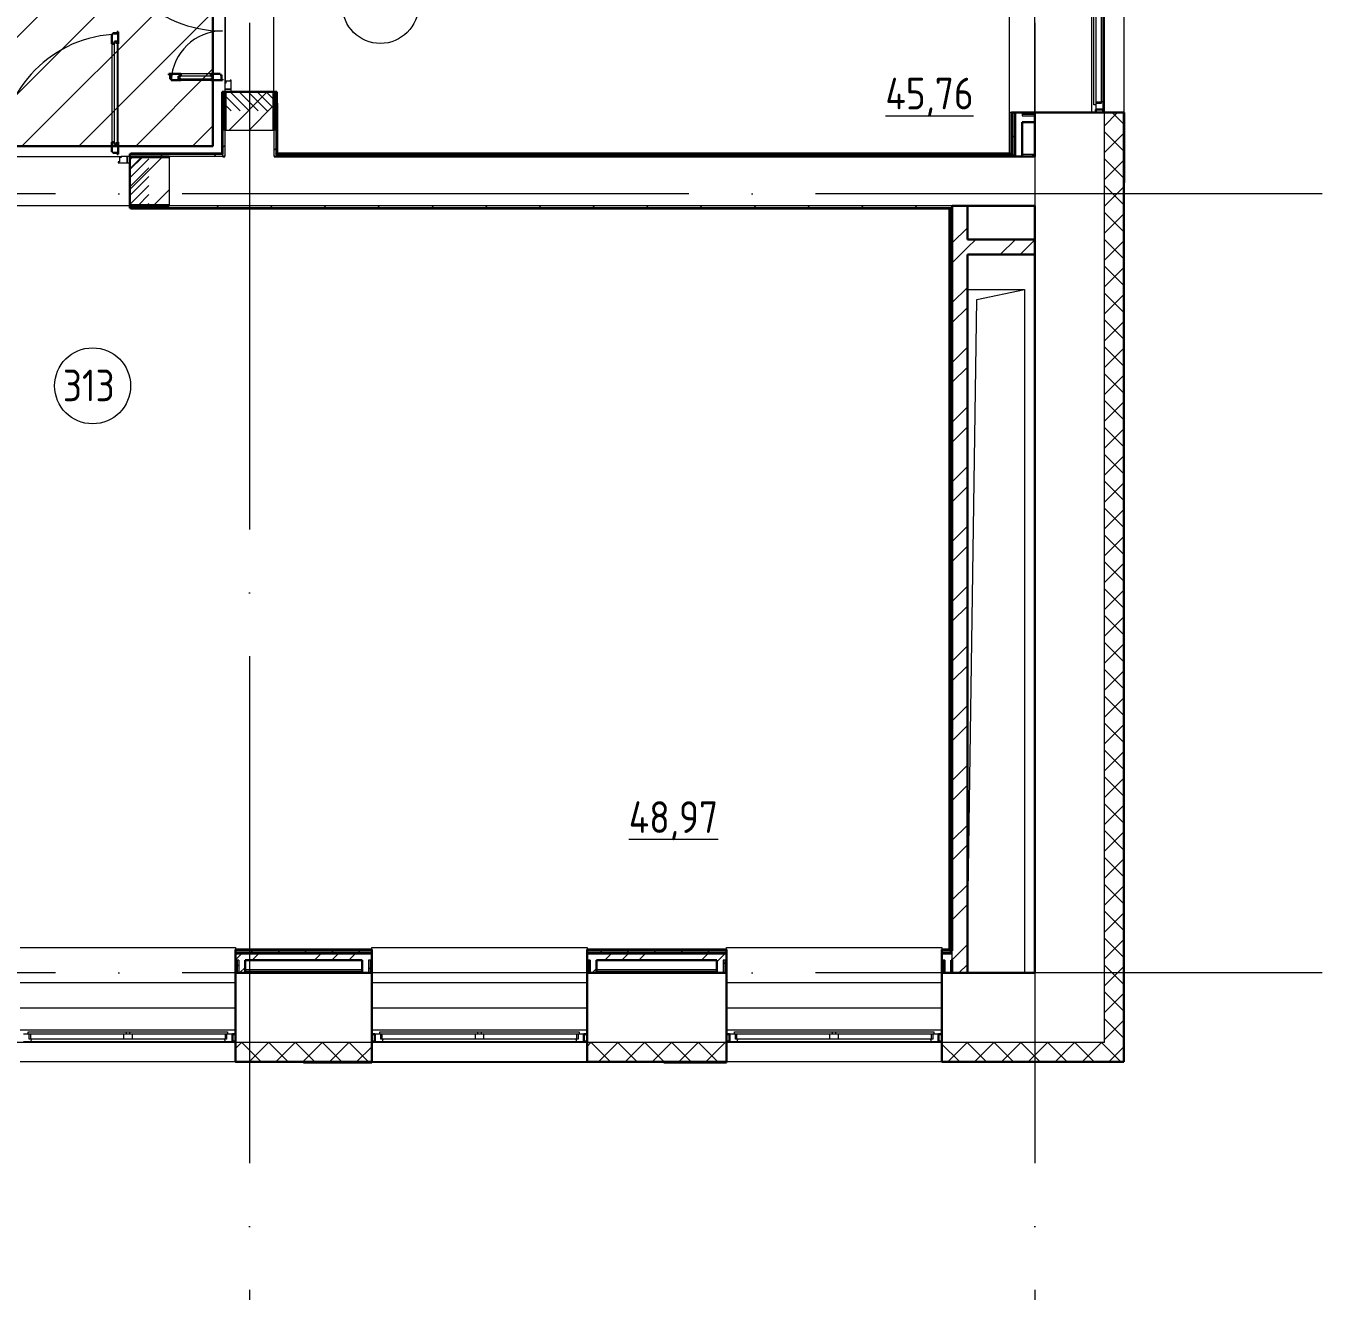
# Model space of a CAD drawing. Header units: millimetres. Extents: x -259809 to 472825, y -397243 to 31861.
# Drawn here: x 303805 to 314039, y -372963 to -362977 of the extents above; entities that cross this region are included whole.
import ezdxf

# ---------------------------------------------------------------- set-up
doc = ezdxf.new("R2010")
doc.units = ezdxf.units.MM
doc.linetypes.add('ADSK_Линия сетки', pattern=[25, 20, -2.5, 0, -2.5])
doc.linetypes.add('ADSK_Штриховая_ш2 п1_5', pattern=[4.5, 3, -1.5])
for name, color, linetype, lineweight in [('_ Окна', 252, 'Continuous', 30), ('Двери', 252, 'Continuous', 9), ('лс', 5, 'Continuous', 30), ('Марки помещений', 252, 'Continuous', 20), ('Ограждение', 252, 'Continuous', 9), ('Окна', 252, 'Continuous', 9), ('Оси', 252, 'Continuous', 9), ('Перекрытие', 252, 'Continuous', 18), ('Стены внутренние', 252, 'Continuous', 18), ('Стены наружные', 252, 'Continuous', 18), ('Стены штриховка', 7, 'Continuous', 9)]:
    doc.layers.add(name, color=color, linetype=linetype, lineweight=lineweight)
doc.layers.add('Двери открывание', color=7, linetype='Continuous', lineweight=9, true_color=0xc0c0c0)
doc.styles.add('GOST Common_2', font='', dxfattribs={"width": 0.9, "height": 250})
doc.styles.get('GOST Common_2').set_extended_font_data('GOST type B')

# ---------------------------------------------------------------- blocks, each defined once
blk = doc.blocks.new('3 этаж')
at = {"color": 251, "lineweight": 18, "true_color": 0x636466}
for p, q in [((311239, -12368), (311689, -12368)), ((311313, -12448), (311689, -12368)), ((311689, -12368), (311689, -17763)), ((311239, -17488), (311313, -12448))]:
    blk.add_line(p, q, dxfattribs=at)
at = {"layer": '_ Окна', "color": 251, "lineweight": 18, "true_color": 0x636466}
for p, q in [((312294, -10902), (312253, -10902)), ((312253, -10910), (312253, -10948)), ((312253, -10948), (312311, -10948)), ((312311, -10889), (312294, -10884)), ((312294, -10890), (312294, -10902)), ((312311, -10948), (312311, -10889)), ((303824, -18245), (303786, -18245)), ((303786, -18303), (303846, -18303)), ((303832, -18286), (303832, -18245)), ((303844, -18286), (303832, -18286)), ((303846, -18303), (303850, -18286)), ((305372, -18286), (305377, -18303)), ((305377, -18303), (305436, -18303)), ((305390, -18286), (305378, -18286)), ((305390, -18245), (305390, -18286)), ((305436, -18245), (305398, -18245)), ((305436, -18303), (305436, -18245)), ((306599, -18245), (306561, -18245)), ((306561, -18245), (306561, -18303)), ((306561, -18303), (306621, -18303)), ((306607, -18286), (306607, -18245)), ((306619, -18286), (306607, -18286)), ((306621, -18303), (306625, -18286)), ((308147, -18286), (308152, -18303)), ((308152, -18303), (308211, -18303)), ((308165, -18286), (308153, -18286)), ((308165, -18245), (308165, -18286)), ((308211, -18245), (308173, -18245)), ((308211, -18303), (308211, -18245)), ((309399, -18245), (309361, -18245)), ((309361, -18245), (309361, -18303)), ((309361, -18303), (309421, -18303)), ((309407, -18286), (309407, -18245)), ((309419, -18286), (309407, -18286)), ((309421, -18303), (309425, -18286)), ((310947, -18286), (310952, -18303)), ((310952, -18303), (311011, -18303)), ((310965, -18286), (310953, -18286)), ((310965, -18245), (310965, -18286)), ((311011, -18245), (310973, -18245)), ((311011, -18303), (311011, -18245))]:
    blk.add_line(p, q, dxfattribs=at)
at = {"layer": '_ Окна', "color": 251, "true_color": 0x636466}
for p, q in [((312253, -10948), (312253, -10973)), ((312311, -10948), (312253, -10948)), ((312311, -10973), (312311, -10948)), ((305461, -18245), (305436, -18245)), ((305436, -18245), (305436, -18303)), ((305436, -18303), (305461, -18303)), ((306561, -18245), (306536, -18245)), ((306536, -18303), (306561, -18303)), ((306561, -18303), (306561, -18245)), ((308236, -18245), (308211, -18245)), ((308211, -18245), (308211, -18303)), ((308211, -18303), (308236, -18303)), ((309361, -18245), (309336, -18245)), ((309336, -18303), (309361, -18303)), ((309361, -18303), (309361, -18245)), ((311036, -18245), (311011, -18245)), ((311011, -18245), (311011, -18303)), ((311011, -18303), (311036, -18303))]:
    blk.add_line(p, q, dxfattribs=at)
at = {"layer": 'Двери', "color": 251, "lineweight": 30, "true_color": 0x636466}
for p, q in [((304492, -10354), (304484, -10354)), ((304484, -10354), (304484, -10430)), ((304484, -10430), (304504, -10430)), ((304526, -10345), (304492, -10345)), ((304492, -10345), (304492, -10354)), ((304504, -10430), (304504, -10412)), ((304504, -10412), (304525, -10412)), ((304525, -10412), (304525, -10430)), ((304525, -10430), (304534, -10430)), ((304534, -10336), (304526, -10336)), ((304526, -10336), (304526, -10345)), ((304534, -10430), (304534, -10336)), ((305028, -10666), (304934, -10666)), ((304934, -10666), (304934, -10674)), ((304934, -10674), (304943, -10674)), ((304943, -10674), (304943, -10708)), ((304943, -10708), (304952, -10708)), ((304952, -10708), (304952, -10716)), ((304952, -10716), (305028, -10716)), ((305028, -10686), (305010, -10686)), ((305010, -10686), (305010, -10707)), ((305010, -10707), (305028, -10707)), ((305028, -10666), (305028, -10686)), ((305028, -10707), (305028, -10716)), ((305340, -10666), (305264, -10666)), ((305264, -10666), (305264, -10686)), ((305264, -10686), (305282, -10686)), ((305264, -10707), (305264, -10716)), ((305282, -10707), (305264, -10707)), ((305264, -10716), (305358, -10716)), ((305282, -10686), (305282, -10707)), ((305340, -10674), (305340, -10666)), ((305349, -10674), (305340, -10674)), ((305349, -10708), (305349, -10674)), ((305358, -10708), (305349, -10708)), ((305358, -10716), (305358, -10708)), ((304484, -11206), (304484, -11282)), ((304484, -11206), (304504, -11206)), ((304504, -11206), (304504, -11224)), ((304504, -11224), (304525, -11224)), ((304525, -11206), (304534, -11206)), ((304525, -11224), (304525, -11206)), ((304534, -11300), (304534, -11206)), ((304484, -11282), (304492, -11282)), ((304492, -11282), (304492, -11291)), ((304492, -11291), (304526, -11291)), ((304526, -11291), (304526, -11300)), ((304526, -11300), (304534, -11300))]:
    blk.add_line(p, q, dxfattribs=at)
at = {"layer": 'Двери', "color": 251, "true_color": 0x636466}
for p, q in [((304484, -10430), (304484, -11206)), ((304504, -11224), (304504, -10412)), ((304504, -10412), (304525, -10412)), ((304525, -10412), (304525, -11224)), ((304534, -11206), (304534, -10430)), ((305282, -10686), (305010, -10686)), ((305010, -10686), (305010, -10707)), ((305010, -10707), (305282, -10707)), ((305264, -10666), (305028, -10666)), ((305028, -10716), (305264, -10716)), ((305282, -10707), (305282, -10686)), ((305376, -10739), (305376, -10788)), ((305384, -10739), (305376, -10739)), ((305418, -10725), (305384, -10725)), ((305384, -10725), (305384, -10739)), ((305426, -10716), (305418, -10716)), ((305418, -10716), (305418, -10725)), ((305426, -10788), (305426, -10716)), ((305426, -10788), (305376, -10788)), ((305376, -10788), (305376, -10808)), ((305376, -10788), (305426, -10788)), ((305376, -10808), (305426, -10808)), ((305426, -10808), (305426, -10788)), ((304525, -11224), (304504, -11224)), ((304557, -11326), (304543, -11326)), ((304543, -11326), (304543, -11360)), ((304557, -11318), (304557, -11326)), ((304606, -11318), (304557, -11318)), ((304626, -11318), (304606, -11318)), ((304606, -11318), (304606, -11368)), ((304606, -11368), (304606, -11318)), ((304626, -11368), (304626, -11318)), ((304543, -11360), (304534, -11360)), ((304534, -11360), (304534, -11368)), ((304534, -11368), (304606, -11368)), ((304606, -11368), (304626, -11368))]:
    blk.add_line(p, q, dxfattribs=at)
at = {"layer": 'Двери', "color": 251, "linetype": 'ADSK_Штриховая_ш2 п1_5', "true_color": 0x636466}
for p, q in [((305766, -10808), (305376, -10808)), ((305376, -10808), (305376, -10958)), ((305766, -10958), (305766, -10808)), ((304776, -11318), (304626, -11318)), ((304626, -11318), (304626, -11708)), ((304626, -11708), (304776, -11708))]:
    blk.add_line(p, q, dxfattribs=at)
at = {"layer": 'Двери', "color": 251, "linetype": 'Continuous', "lineweight": 18, "true_color": 0x636466}
for p, q in [((305498, -10958), (305376, -10837)), ((305569, -10958), (305419, -10808)), ((305639, -10958), (305489, -10808)), ((305710, -10958), (305560, -10808)), ((305766, -10944), (305631, -10808)), ((305766, -10873), (305701, -10808)), ((305427, -10958), (305376, -10908)), ((304626, -11346), (304653, -11318)), ((304626, -11416), (304724, -11318)), ((304626, -11487), (304776, -11337)), ((304626, -11558), (304776, -11408)), ((304626, -11628), (304776, -11478)), ((304626, -11699), (304776, -11549)), ((304688, -11708), (304776, -11620)), ((304758, -11708), (304776, -11691))]:
    blk.add_line(p, q, dxfattribs=at)
at = {"layer": 'Двери открывание', "color": 251, "true_color": 0x636466}
for centre, radius, start, end in [((305358, -9382), 946, 181.0903, 270), ((305358, -10734), 406, 90, 177.459), ((304552, -11300), 946, 91.0903, 180)]:
    blk.add_arc(centre, radius, start, end, dxfattribs=at)
at = {"layer": 'Марки помещений', "color": 251, "true_color": 0x636466}
for centre in [(306604, -10127), (304332, -13129)]:
    blk.add_circle(centre, 300, dxfattribs=at)
at = {"layer": 'Ограждение', "color": 251, "true_color": 0x636466}
for p, q in [((311571, -11298), (311571, -3653)), ((311571, -10973), (311571, -9273)), ((311771, -10973), (311771, -9273)), ((312221, -10973), (312221, -9273)), ((305351, -10898), (305356, -10898)), ((305351, -10898), (305351, -11293)), ((305786, -10898), (305791, -10898)), ((305791, -10898), (305791, -11293)), ((311586, -10973), (311571, -10973)), ((304636, -11298), (304636, -11293)), ((305351, -11293), (304636, -11293)), ((305351, -11293), (305356, -11298)), ((305791, -11293), (305786, -11298)), ((311571, -11293), (305791, -11293)), ((311771, -11303), (311671, -11303)), ((304636, -11733), (304636, -11728)), ((304636, -11733), (311094, -11733)), ((311094, -11733), (311099, -11728)), ((311094, -17578), (311094, -11733)), ((303761, -17563), (305461, -17563)), ((305461, -17563), (305461, -17578)), ((306536, -17578), (306536, -17563)), ((306536, -17563), (308236, -17563)), ((308236, -17563), (308236, -17578)), ((309336, -17578), (309336, -17563)), ((309336, -17563), (311036, -17563)), ((311036, -17563), (311036, -17578)), ((306461, -17738), (305536, -17738)), ((309261, -17738), (308311, -17738)), ((303761, -17838), (305461, -17838)), ((306536, -17838), (308236, -17838)), ((309336, -17838), (311036, -17838)), ((303761, -18038), (305461, -18038)), ((306536, -18038), (308236, -18038)), ((309336, -18038), (311036, -18038)), ((303761, -18213), (305461, -18213)), ((306536, -18213), (308236, -18213)), ((309336, -18213), (311036, -18213))]:
    blk.add_line(p, q, dxfattribs=at)
at = {"layer": 'Окна', "color": 251, "true_color": 0x636466}
for p, q in [((312311, -10889), (312311, -9358)), ((312236, -10910), (312236, -10138)), ((312253, -10138), (312253, -10910)), ((312294, -10158), (312294, -10890)), ((312253, -10910), (312236, -10910)), ((312294, -10890), (312253, -10890)), ((303824, -18228), (304596, -18228)), ((303824, -18245), (303824, -18228)), ((304596, -18245), (303824, -18245)), ((303844, -18286), (303844, -18245)), ((304576, -18286), (303844, -18286)), ((303846, -18303), (305377, -18303)), ((304576, -18245), (304576, -18286)), ((304646, -18286), (304576, -18286)), ((304596, -18228), (304626, -18228)), ((304596, -18228), (304596, -18245)), ((304626, -18245), (304596, -18245)), ((304626, -18228), (305398, -18228)), ((304626, -18245), (304626, -18228)), ((305398, -18245), (304626, -18245)), ((304646, -18286), (304646, -18245)), ((305378, -18286), (304646, -18286)), ((305378, -18245), (305378, -18286)), ((305398, -18228), (305398, -18245)), ((306599, -18228), (307371, -18228)), ((306599, -18245), (306599, -18228)), ((307371, -18245), (306599, -18245)), ((306619, -18286), (306619, -18245)), ((307351, -18286), (306619, -18286)), ((306621, -18303), (308152, -18303)), ((307351, -18245), (307351, -18286)), ((307421, -18286), (307351, -18286)), ((307371, -18228), (307401, -18228)), ((307371, -18228), (307371, -18245)), ((307401, -18245), (307371, -18245)), ((307401, -18228), (308173, -18228)), ((307401, -18245), (307401, -18228)), ((308173, -18245), (307401, -18245)), ((307421, -18286), (307421, -18245)), ((308153, -18286), (307421, -18286)), ((308153, -18245), (308153, -18286)), ((308173, -18228), (308173, -18245)), ((309399, -18228), (310171, -18228)), ((309399, -18245), (309399, -18228)), ((310171, -18245), (309399, -18245)), ((309419, -18286), (309419, -18245)), ((310151, -18286), (309419, -18286)), ((309421, -18303), (310952, -18303)), ((310151, -18245), (310151, -18286)), ((310221, -18286), (310151, -18286)), ((310171, -18228), (310201, -18228)), ((310171, -18228), (310171, -18245)), ((310201, -18245), (310171, -18245)), ((310201, -18228), (310973, -18228)), ((310201, -18245), (310201, -18228)), ((310973, -18245), (310201, -18245)), ((310221, -18286), (310221, -18245)), ((310953, -18286), (310221, -18286)), ((310953, -18245), (310953, -18286)), ((310973, -18228), (310973, -18245))]:
    blk.add_line(p, q, dxfattribs=at)
at = {"layer": 'Оси', "color": 251, "linetype": 'ADSK_Линия сетки', "ltscale": 200, "true_color": 0x636466}
for p, q in [((305571, -263), (305571, -31390)), ((311771, -263), (311771, -31390)), ((314039, -11613), (237099, -11613)), ((314039, -17763), (237099, -17763))]:
    blk.add_line(p, q, dxfattribs=at)
at = {"layer": 'Перекрытие', "color": 251, "true_color": 0x636466}
for p, q in [((305376, -9377), (305376, -10739)), ((305761, -10808), (305766, -10808)), ((304636, -11323), (304636, -11318)), ((304636, -11708), (304636, -11703)), ((311239, -12368), (311689, -12368)), ((311689, -12368), (311689, -17763))]:
    blk.add_line(p, q, dxfattribs=at)
at = {"layer": 'Стены внутренние', "color": 251, "true_color": 0x636466}
for p, q in [((312321, -18313), (312321, -5373)), ((312473, -9273), (312473, -10973)), ((305376, -11113), (305376, -11318)), ((305761, -11113), (305381, -11113)), ((305766, -11318), (305766, -11113)), ((303195, -11318), (304557, -11318)), ((305361, -11318), (304936, -11318)), ((304936, -11323), (304936, -11703)), ((304626, -11708), (303126, -11708)), ((312321, -18313), (280387, -18313)), ((312321, -18313), (306536, -18313)), ((305461, -18465), (303761, -18465)), ((308236, -18465), (306536, -18465)), ((311036, -18465), (309336, -18465))]:
    blk.add_line(p, q, dxfattribs=at)
at = {"layer": 'Стены внутренние', "color": 251, "lineweight": 30, "true_color": 0x636466}
for p, q in [((312473, -10973), (311771, -10973)), ((311771, -11048), (311771, -11318)), ((312473, -18465), (312473, -10973)), ((305381, -11113), (305376, -11113)), ((305766, -11113), (305761, -11113)), ((304936, -11318), (304936, -11323)), ((305376, -11318), (305361, -11318)), ((311771, -11318), (311671, -11318)), ((304936, -11703), (304936, -11708)), ((311239, -11708), (311771, -11708)), ((311771, -11708), (311771, -11973)), ((311771, -12093), (311771, -17763)), ((305461, -17763), (305461, -18465)), ((306461, -17763), (305536, -17763)), ((306536, -18465), (306536, -17763)), ((308236, -17763), (308236, -18465)), ((309261, -17763), (308311, -17763)), ((309336, -18465), (309336, -17763)), ((311036, -17763), (311036, -18465)), ((311119, -17763), (311111, -17763)), ((311771, -17763), (311239, -17763)), ((305461, -18465), (306536, -18465)), ((308236, -18465), (309336, -18465)), ((311036, -18465), (312473, -18465))]:
    blk.add_line(p, q, dxfattribs=at)
at = {"layer": 'Стены внутренние', "color": 251, "linetype": 'Continuous', "lineweight": 9, "true_color": 0x636466}
for p, q in [((312321, -11076), (312422, -10975)), ((312471, -11062), (312382, -10973)), ((312473, -11036), (312471, -11032)), ((312471, -11275), (312321, -11125)), ((312321, -11288), (312471, -11138)), ((312471, -11138), (312473, -11138)), ((312471, -11487), (312321, -11337)), ((312321, -11500), (312471, -11350)), ((312471, -11443), (312473, -11443)), ((312471, -11699), (312321, -11549)), ((312321, -11712), (312471, -11562)), ((312471, -11911), (312321, -11761)), ((312321, -11924), (312471, -11774)), ((312471, -11849), (312473, -11849)), ((312471, -12123), (312321, -11973)), ((312321, -12136), (312471, -11986)), ((312471, -12335), (312321, -12185)), ((312321, -12349), (312471, -12199)), ((312471, -12256), (312473, -12256)), ((312471, -12547), (312321, -12397)), ((312321, -12561), (312471, -12411)), ((312471, -12561), (312473, -12561)), ((312471, -12759), (312321, -12609)), ((312321, -12773), (312471, -12623)), ((312473, -12649), (312471, -12653)), ((312473, -12661), (312471, -12658)), ((312471, -12972), (312321, -12822)), ((312321, -12985), (312471, -12835)), ((312471, -12967), (312473, -12967)), ((312471, -13184), (312321, -13034)), ((312321, -13197), (312471, -13047)), ((312471, -13396), (312321, -13246)), ((312321, -13409), (312471, -13259)), ((312471, -13373), (312473, -13373)), ((312471, -13608), (312321, -13458)), ((312321, -13621), (312471, -13471)), ((312471, -13820), (312321, -13670)), ((312321, -13834), (312471, -13684)), ((312471, -13678), (312473, -13678)), ((312471, -14032), (312321, -13882)), ((312321, -14046), (312471, -13896)), ((312471, -14244), (312321, -14094)), ((312321, -14258), (312471, -14108)), ((312471, -14085), (312473, -14085)), ((312471, -14457), (312321, -14307)), ((312321, -14470), (312471, -14320)), ((312471, -14669), (312321, -14519)), ((312471, -14491), (312473, -14491)), ((312321, -14682), (312471, -14532)), ((312471, -14881), (312321, -14731)), ((312321, -14894), (312471, -14744)), ((312471, -14796), (312473, -14796)), ((312471, -15093), (312321, -14943)), ((312321, -15106), (312471, -14956)), ((312471, -15305), (312321, -15155)), ((312321, -15318), (312471, -15168)), ((312471, -15202), (312473, -15202)), ((312471, -15517), (312321, -15367)), ((312321, -15531), (312471, -15381)), ((312471, -15729), (312321, -15579)), ((312321, -15743), (312471, -15593)), ((312471, -15609), (312473, -15609)), ((312473, -15697), (312471, -15701)), ((312473, -15709), (312471, -15706)), ((312471, -15941), (312321, -15791)), ((312321, -15955), (312471, -15805)), ((312471, -15913), (312473, -15913)), ((312471, -16154), (312321, -16004)), ((312321, -16167), (312471, -16017)), ((312471, -16366), (312321, -16216)), ((312321, -16379), (312471, -16229)), ((312473, -16307), (312471, -16310)), ((312473, -16319), (312471, -16316)), ((312471, -16320), (312473, -16320)), ((312471, -16578), (312321, -16428)), ((312321, -16591), (312471, -16441)), ((312471, -16790), (312321, -16640)), ((312321, -16803), (312471, -16653)), ((312471, -16726), (312473, -16726)), ((312471, -17002), (312321, -16852)), ((312321, -17015), (312471, -16865)), ((312471, -17214), (312321, -17064)), ((312321, -17228), (312471, -17078)), ((312471, -17031), (312473, -17031)), ((312473, -17120), (312471, -17123)), ((312471, -17426), (312321, -17276)), ((312321, -17440), (312471, -17290)), ((312471, -17638), (312321, -17488)), ((312471, -17437), (312473, -17437)), ((312321, -17652), (312471, -17502)), ((312471, -17851), (312321, -17701)), ((312321, -17864), (312471, -17714)), ((312471, -17844), (312473, -17844)), ((312471, -18063), (312321, -17913)), ((312321, -18076), (312471, -17926)), ((312471, -18275), (312321, -18125)), ((312321, -18288), (312471, -18138)), ((312471, -18149), (312473, -18149)), ((305461, -18360), (305508, -18313)), ((305660, -18463), (305510, -18313)), ((305570, -18463), (305720, -18313)), ((305872, -18463), (305722, -18313)), ((305782, -18463), (305932, -18313)), ((306084, -18463), (305934, -18313)), ((305994, -18463), (306144, -18313)), ((306296, -18463), (306146, -18313)), ((306206, -18463), (306356, -18313)), ((306508, -18463), (306358, -18313)), ((308236, -18343), (308266, -18313)), ((308417, -18463), (308267, -18313)), ((308328, -18463), (308478, -18313)), ((308629, -18463), (308479, -18313)), ((308540, -18463), (308690, -18313)), ((308842, -18463), (308692, -18313)), ((308752, -18463), (308902, -18313)), ((309054, -18463), (308904, -18313)), ((308964, -18463), (309114, -18313)), ((309266, -18463), (309116, -18313)), ((309176, -18463), (309326, -18313)), ((309336, -18322), (309328, -18313)), ((311086, -18463), (311236, -18313)), ((311387, -18463), (311237, -18313)), ((311298, -18463), (311448, -18313)), ((311599, -18463), (311449, -18313)), ((311510, -18463), (311660, -18313)), ((311811, -18463), (311661, -18313)), ((311722, -18463), (311872, -18313)), ((312024, -18463), (311874, -18313)), ((311934, -18463), (312084, -18313)), ((312236, -18463), (312086, -18313)), ((312146, -18463), (312296, -18313)), ((312448, -18463), (312298, -18313)), ((306419, -18463), (306536, -18346)), ((311175, -18463), (311036, -18325)), ((312358, -18463), (312471, -18350)), ((305479, -18464), (305478, -18465)), ((305500, -18465), (305499, -18463)), ((306087, -18465), (306086, -18463)), ((308295, -18463), (308294, -18465)), ((309116, -18463), (309115, -18465)), ((309334, -18453), (309336, -18453)), ((311111, -18463), (311110, -18465)), ((311366, -18465), (311365, -18463)), ((311932, -18463), (311931, -18465)), ((311953, -18465), (311952, -18463)), ((312167, -18463), (312166, -18465))]:
    blk.add_line(p, q, dxfattribs=at)
at = {"layer": 'Стены наружные', "color": 251, "true_color": 0x636466}
for p, q in [((305381, -10739), (305381, -9713)), ((305761, -9713), (305761, -10808)), ((312478, -10973), (312473, -10973)), ((312478, -10973), (312478, -11523)), ((311756, -11311), (311756, -11303)), ((311771, -11311), (311756, -11311)), ((312478, -11523), (312473, -11523)), ((311119, -11708), (304936, -11708)), ((305536, -17748), (306461, -17748)), ((308311, -17748), (309261, -17748)), ((311112, -17763), (311112, -17748)), ((305461, -18465), (305461, -18470)), ((305996, -18470), (305461, -18470)), ((308841, -18470), (306536, -18470)), ((308236, -18470), (308236, -18465))]:
    blk.add_line(p, q, dxfattribs=at)
at = {"layer": 'Стены наружные', "color": 251, "lineweight": 30, "true_color": 0x636466}
for p, q in [((305376, -10808), (305356, -10808)), ((305356, -10808), (305356, -11298)), ((305376, -11113), (305376, -10808)), ((305761, -10808), (305381, -10808)), ((305381, -10808), (305381, -11113)), ((305761, -11113), (305761, -10808)), ((305786, -10808), (305766, -10808)), ((305766, -10808), (305766, -11113)), ((305786, -11298), (305786, -10808)), ((311771, -10973), (311586, -10973)), ((311586, -10973), (311586, -11298)), ((311671, -11318), (311671, -11048)), ((311671, -11048), (311771, -11048)), ((311771, -11048), (311771, -10973)), ((304626, -11298), (304626, -11318)), ((305356, -11298), (304626, -11298)), ((304626, -11318), (304936, -11318)), ((304936, -11323), (304626, -11323)), ((304626, -11323), (304626, -11703)), ((305361, -11303), (305356, -11303)), ((305766, -11318), (311671, -11318)), ((305781, -11303), (305781, -11298)), ((311591, -11303), (305781, -11303)), ((311586, -11298), (305786, -11298)), ((311596, -11318), (311596, -11303)), ((304626, -11703), (304936, -11703)), ((304936, -11708), (304626, -11708)), ((304626, -11708), (304626, -11728)), ((304626, -11728), (311099, -11728)), ((311099, -11728), (311099, -17578)), ((311104, -11723), (311104, -17583)), ((311119, -11708), (311119, -17588)), ((311239, -11708), (311119, -11708)), ((311239, -11973), (311239, -11708)), ((311771, -11973), (311239, -11973)), ((311771, -12093), (311771, -11973)), ((311239, -17763), (311239, -12093)), ((311239, -12093), (311771, -12093)), ((305461, -17578), (305461, -17763)), ((306536, -17578), (305461, -17578)), ((306536, -17763), (306536, -17578)), ((308236, -17578), (308236, -17763)), ((309336, -17578), (308236, -17578)), ((309336, -17763), (309336, -17578)), ((311036, -17578), (311036, -17763)), ((311099, -17578), (311036, -17578)), ((311104, -17583), (311099, -17583)), ((305536, -17663), (306461, -17663)), ((305536, -17763), (305536, -17663)), ((306461, -17663), (306461, -17763)), ((308311, -17663), (309261, -17663)), ((308311, -17763), (308311, -17663)), ((309261, -17663), (309261, -17763)), ((311111, -17663), (311119, -17663)), ((311111, -17763), (311111, -17663)), ((311119, -17663), (311119, -17763)), ((305461, -17763), (305536, -17763)), ((306461, -17763), (306536, -17763)), ((308236, -17763), (308311, -17763)), ((309261, -17763), (309336, -17763)), ((311036, -17763), (311111, -17763)), ((311119, -17763), (311239, -17763)), ((305996, -18465), (306536, -18465)), ((305996, -18465), (305996, -18470)), ((306536, -18470), (305996, -18470)), ((306536, -18465), (306536, -18470)), ((309336, -18465), (308841, -18465)), ((308841, -18465), (308841, -18470)), ((308841, -18470), (309336, -18470)), ((309336, -18465), (309336, -18470))]:
    blk.add_line(p, q, dxfattribs=at)
at = {"layer": 'Стены наружные', "color": 251, "linetype": 'Continuous', "lineweight": 9, "true_color": 0x636466}
for p, q in [((305356, -10828), (305361, -10823)), ((305361, -10823), (305376, -10808)), ((305381, -10824), (305397, -10808)), ((305381, -10824), (305397, -10808)), ((305407, -11113), (305711, -10808)), ((305407, -11113), (305711, -10808)), ((305766, -10843), (305781, -10828)), ((305781, -10828), (305786, -10823)), ((305356, -10899), (305361, -10894)), ((305564, -11113), (305761, -10916)), ((305564, -11113), (305761, -10916)), ((305781, -10898), (305786, -10893)), ((305356, -10970), (305361, -10965)), ((305356, -11040), (305361, -11035)), ((305781, -10969), (305786, -10964)), ((305781, -11040), (305786, -11035)), ((311586, -11033), (311591, -11028)), ((311762, -10998), (311771, -10989)), ((305356, -11111), (305361, -11106)), ((305781, -11110), (305786, -11105)), ((311586, -11104), (311591, -11099)), ((311596, -11164), (311609, -11152)), ((311609, -11152), (311621, -11139)), ((305356, -11182), (305361, -11177)), ((305356, -11253), (305361, -11248)), ((305361, -11248), (305376, -11233)), ((305766, -11267), (305781, -11252)), ((305781, -11181), (305786, -11176)), ((305781, -11252), (305786, -11247)), ((311586, -11174), (311591, -11169)), ((311586, -11245), (311591, -11240)), ((304626, -11422), (304725, -11323)), ((304626, -11579), (304882, -11323)), ((304669, -11303), (304674, -11298)), ((304740, -11303), (304745, -11298)), ((304811, -11303), (304816, -11298)), ((304866, -11318), (304881, -11303)), ((304881, -11303), (304886, -11298)), ((304952, -11303), (304957, -11298)), ((305023, -11303), (305028, -11298)), ((305093, -11303), (305098, -11298)), ((305164, -11303), (305169, -11298)), ((305235, -11303), (305240, -11298)), ((305290, -11318), (305305, -11303)), ((305305, -11303), (305310, -11298)), ((305800, -11303), (305805, -11298)), ((305871, -11303), (305876, -11298)), ((305942, -11303), (305947, -11298)), ((306013, -11303), (306018, -11298)), ((306083, -11303), (306088, -11298)), ((306139, -11318), (306154, -11303)), ((306154, -11303), (306159, -11298)), ((306225, -11303), (306230, -11298)), ((306295, -11303), (306300, -11298)), ((306366, -11303), (306371, -11298)), ((306437, -11303), (306442, -11298)), ((306508, -11303), (306513, -11298)), ((306563, -11318), (306578, -11303)), ((306578, -11303), (306583, -11298)), ((306649, -11303), (306654, -11298)), ((306720, -11303), (306725, -11298)), ((306790, -11303), (306795, -11298)), ((306861, -11303), (306866, -11298)), ((306932, -11303), (306937, -11298)), ((306988, -11318), (307003, -11303)), ((307003, -11303), (307008, -11298)), ((307073, -11303), (307078, -11298)), ((307144, -11303), (307149, -11298)), ((307215, -11303), (307220, -11298)), ((307285, -11303), (307290, -11298)), ((307356, -11303), (307361, -11298)), ((307412, -11318), (307427, -11303)), ((307427, -11303), (307432, -11298)), ((307498, -11303), (307503, -11298)), ((307568, -11303), (307573, -11298)), ((307639, -11303), (307644, -11298)), ((307710, -11303), (307715, -11298)), ((307780, -11303), (307785, -11298)), ((307836, -11318), (307851, -11303)), ((307851, -11303), (307856, -11298)), ((307922, -11303), (307927, -11298)), ((307992, -11303), (307997, -11298)), ((308063, -11303), (308068, -11298)), ((308134, -11303), (308139, -11298)), ((308205, -11303), (308210, -11298)), ((308260, -11318), (308275, -11303)), ((308275, -11303), (308280, -11298)), ((308346, -11303), (308351, -11298)), ((308417, -11303), (308422, -11298)), ((308487, -11303), (308492, -11298)), ((308558, -11303), (308563, -11298)), ((308629, -11303), (308634, -11298)), ((308685, -11318), (308700, -11303)), ((308700, -11303), (308705, -11298)), ((308770, -11303), (308775, -11298)), ((308841, -11303), (308846, -11298)), ((308912, -11303), (308917, -11298)), ((308982, -11303), (308987, -11298)), ((309053, -11303), (309058, -11298)), ((309109, -11318), (309124, -11303)), ((309124, -11303), (309129, -11298)), ((309195, -11303), (309200, -11298)), ((309265, -11303), (309270, -11298)), ((309336, -11303), (309341, -11298)), ((309407, -11303), (309412, -11298)), ((309477, -11303), (309482, -11298)), ((309533, -11318), (309548, -11303)), ((309548, -11303), (309553, -11298)), ((309619, -11303), (309624, -11298)), ((309690, -11303), (309695, -11298)), ((309760, -11303), (309765, -11298)), ((309831, -11303), (309836, -11298)), ((309902, -11303), (309907, -11298)), ((309957, -11318), (309972, -11303)), ((309972, -11303), (309977, -11298)), ((310043, -11303), (310048, -11298)), ((310114, -11303), (310119, -11298)), ((310185, -11303), (310190, -11298)), ((310255, -11303), (310260, -11298)), ((310326, -11303), (310331, -11298)), ((310382, -11318), (310397, -11303)), ((310397, -11303), (310402, -11298)), ((310467, -11303), (310472, -11298)), ((310538, -11303), (310543, -11298)), ((310609, -11303), (310614, -11298)), ((310679, -11303), (310684, -11298)), ((310750, -11303), (310755, -11298)), ((310806, -11318), (310821, -11303)), ((310821, -11303), (310826, -11298)), ((310892, -11303), (310897, -11298)), ((310962, -11303), (310967, -11298)), ((311033, -11303), (311038, -11298)), ((311104, -11303), (311109, -11298)), ((311174, -11303), (311179, -11298)), ((311230, -11318), (311245, -11303)), ((311245, -11303), (311250, -11298)), ((311316, -11303), (311321, -11298)), ((311387, -11303), (311392, -11298)), ((311457, -11303), (311462, -11298)), ((311528, -11303), (311533, -11298)), ((311667, -11318), (311671, -11314)), ((304816, -11703), (304936, -11583)), ((304668, -11728), (304673, -11723)), ((304739, -11728), (304744, -11723)), ((304810, -11728), (304815, -11723)), ((304880, -11728), (304885, -11723)), ((304885, -11723), (304900, -11708)), ((304951, -11728), (304956, -11723)), ((305022, -11728), (305027, -11723)), ((305093, -11728), (305098, -11723)), ((305163, -11728), (305168, -11723)), ((305234, -11728), (305239, -11723)), ((305305, -11728), (305310, -11723)), ((305310, -11723), (305325, -11708)), ((305375, -11728), (305380, -11723)), ((305446, -11728), (305451, -11723)), ((305517, -11728), (305522, -11723)), ((305588, -11728), (305593, -11723)), ((305658, -11728), (305663, -11723)), ((305729, -11728), (305734, -11723)), ((305734, -11723), (305749, -11708)), ((305800, -11728), (305805, -11723)), ((305870, -11728), (305875, -11723)), ((305941, -11728), (305946, -11723)), ((306012, -11728), (306017, -11723)), ((306083, -11728), (306088, -11723)), ((306153, -11728), (306158, -11723)), ((306158, -11723), (306173, -11708)), ((306224, -11728), (306229, -11723)), ((306295, -11728), (306300, -11723)), ((306365, -11728), (306370, -11723)), ((306436, -11728), (306441, -11723)), ((306507, -11728), (306512, -11723)), ((306578, -11728), (306583, -11723)), ((306583, -11723), (306598, -11708)), ((306648, -11728), (306653, -11723)), ((306719, -11728), (306724, -11723)), ((306790, -11728), (306795, -11723)), ((306860, -11728), (306865, -11723)), ((306931, -11728), (306936, -11723)), ((307002, -11728), (307007, -11723)), ((307007, -11723), (307022, -11708)), ((307073, -11728), (307078, -11723)), ((307143, -11728), (307148, -11723)), ((307214, -11728), (307219, -11723)), ((307285, -11728), (307290, -11723)), ((307355, -11728), (307360, -11723)), ((307426, -11728), (307431, -11723)), ((307431, -11723), (307446, -11708)), ((307497, -11728), (307502, -11723)), ((307567, -11728), (307572, -11723)), ((307638, -11728), (307643, -11723)), ((307709, -11728), (307714, -11723)), ((307780, -11728), (307785, -11723)), ((307850, -11728), (307855, -11723)), ((307855, -11723), (307870, -11708)), ((307921, -11728), (307926, -11723)), ((307992, -11728), (307997, -11723)), ((308062, -11728), (308067, -11723)), ((308133, -11728), (308138, -11723)), ((308204, -11728), (308209, -11723)), ((308275, -11728), (308280, -11723)), ((308280, -11723), (308295, -11708)), ((308345, -11728), (308350, -11723)), ((308416, -11728), (308421, -11723)), ((308487, -11728), (308492, -11723)), ((308557, -11728), (308562, -11723)), ((308628, -11728), (308633, -11723)), ((308699, -11728), (308704, -11723)), ((308704, -11723), (308719, -11708)), ((308770, -11728), (308775, -11723)), ((308840, -11728), (308845, -11723)), ((308911, -11728), (308916, -11723)), ((308982, -11728), (308987, -11723)), ((309052, -11728), (309057, -11723)), ((309123, -11728), (309128, -11723)), ((309128, -11723), (309143, -11708)), ((309194, -11728), (309199, -11723)), ((309265, -11728), (309270, -11723)), ((309335, -11728), (309340, -11723)), ((309406, -11728), (309411, -11723)), ((309477, -11728), (309482, -11723)), ((309547, -11728), (309552, -11723)), ((309552, -11723), (309567, -11708)), ((309618, -11728), (309623, -11723)), ((309689, -11728), (309694, -11723)), ((309760, -11728), (309765, -11723)), ((309830, -11728), (309835, -11723)), ((309901, -11728), (309906, -11723)), ((309972, -11728), (309977, -11723)), ((309977, -11723), (309992, -11708)), ((310042, -11728), (310047, -11723)), ((310113, -11728), (310118, -11723)), ((310184, -11728), (310189, -11723)), ((310254, -11728), (310259, -11723)), ((310325, -11728), (310330, -11723)), ((310396, -11728), (310401, -11723)), ((310401, -11723), (310416, -11708)), ((310467, -11728), (310472, -11723)), ((310537, -11728), (310542, -11723)), ((310608, -11728), (310613, -11723)), ((310679, -11728), (310684, -11723)), ((310749, -11728), (310754, -11723)), ((310820, -11728), (310825, -11723)), ((310825, -11723), (310840, -11708)), ((310891, -11728), (310896, -11723)), ((310962, -11728), (310967, -11723)), ((311032, -11728), (311037, -11723)), ((311099, -11732), (311103, -11728)), ((311103, -11728), (311104, -11727)), ((311107, -17583), (311107, -11723)), ((311099, -11803), (311104, -11798)), ((311099, -11874), (311104, -11869)), ((311099, -11944), (311104, -11939)), ((311119, -12001), (311239, -11881)), ((311099, -12015), (311104, -12010)), ((311119, -12158), (311239, -12038)), ((311239, -12038), (311304, -11973)), ((311498, -12093), (311618, -11973)), ((311655, -12093), (311771, -11978)), ((311099, -12086), (311104, -12081)), ((311099, -12156), (311104, -12151)), ((311099, -12227), (311104, -12222)), ((311099, -12298), (311104, -12293)), ((311099, -12369), (311104, -12364)), ((311119, -12472), (311239, -12352)), ((311099, -12439), (311104, -12434)), ((311099, -12510), (311104, -12505)), ((311099, -12581), (311104, -12576)), ((311119, -12630), (311239, -12510)), ((311099, -12651), (311104, -12646)), ((311099, -12722), (311104, -12717)), ((311099, -12793), (311104, -12788)), ((311099, -12863), (311104, -12858)), ((311119, -12944), (311239, -12824)), ((311099, -12934), (311104, -12929)), ((311119, -13101), (311239, -12981)), ((311099, -13005), (311104, -13000)), ((311099, -13076), (311104, -13071)), ((311099, -13146), (311104, -13141)), ((311099, -13217), (311104, -13212)), ((311099, -13288), (311104, -13283)), ((311119, -13415), (311239, -13295)), ((311099, -13358), (311104, -13353)), ((311099, -13429), (311104, -13424)), ((311099, -13500), (311104, -13495)), ((311119, -13573), (311239, -13453)), ((311099, -13571), (311104, -13566)), ((311099, -13641), (311104, -13636)), ((311099, -13712), (311104, -13707)), ((311099, -13783), (311104, -13778)), ((311119, -13887), (311239, -13767)), ((311099, -13853), (311104, -13848)), ((311099, -13924), (311104, -13919)), ((311099, -13995), (311104, -13990)), ((311119, -14044), (311239, -13924)), ((311099, -14066), (311104, -14061)), ((311099, -14136), (311104, -14131)), ((311099, -14207), (311104, -14202)), ((311099, -14278), (311104, -14273)), ((311119, -14358), (311239, -14238)), ((311099, -14348), (311104, -14343)), ((311099, -14419), (311104, -14414)), ((311119, -14515), (311239, -14395)), ((311099, -14490), (311104, -14485)), ((311099, -14561), (311104, -14556)), ((311099, -14631), (311104, -14626)), ((311099, -14702), (311104, -14697)), ((311119, -14830), (311239, -14710)), ((311099, -14773), (311104, -14768)), ((311099, -14843), (311104, -14838)), ((311099, -14914), (311104, -14909)), ((311119, -14987), (311239, -14867)), ((311099, -14985), (311104, -14980)), ((311099, -15056), (311104, -15051)), ((311099, -15126), (311104, -15121)), ((311099, -15197), (311104, -15192)), ((311119, -15301), (311239, -15181)), ((311099, -15268), (311104, -15263)), ((311099, -15338), (311104, -15333)), ((311119, -15458), (311239, -15338)), ((311099, -15409), (311104, -15404)), ((311099, -15480), (311104, -15475)), ((311099, -15550), (311104, -15545)), ((311099, -15621), (311104, -15616)), ((311119, -15773), (311239, -15653)), ((311099, -15692), (311104, -15687)), ((311099, -15763), (311104, -15758)), ((311099, -15833), (311104, -15828)), ((311119, -15930), (311239, -15810)), ((311099, -15904), (311104, -15899)), ((311099, -15975), (311104, -15970)), ((311099, -16045), (311104, -16040)), ((311099, -16116), (311104, -16111)), ((311119, -16244), (311239, -16124)), ((311099, -16187), (311104, -16182)), ((311099, -16258), (311104, -16253)), ((311099, -16328), (311104, -16323)), ((311119, -16401), (311239, -16281)), ((311099, -16399), (311104, -16394)), ((311099, -16470), (311104, -16465)), ((311099, -16540), (311104, -16535)), ((311099, -16611), (311104, -16606)), ((311099, -16682), (311104, -16677)), ((311119, -16716), (311239, -16596)), ((311099, -16753), (311104, -16748)), ((311119, -16873), (311239, -16753)), ((311099, -16823), (311104, -16818)), ((311099, -16894), (311104, -16889)), ((311099, -16965), (311104, -16960)), ((311099, -17035), (311104, -17030)), ((311119, -17187), (311239, -17067)), ((311099, -17106), (311104, -17101)), ((311099, -17177), (311104, -17172)), ((311099, -17248), (311104, -17243)), ((311119, -17344), (311239, -17224)), ((311099, -17318), (311104, -17313)), ((311099, -17389), (311104, -17384)), ((311099, -17460), (311104, -17455)), ((305461, -17582), (305465, -17578)), ((305531, -17583), (305536, -17578)), ((305572, -17613), (305584, -17601)), ((305584, -17601), (305597, -17588)), ((305602, -17583), (305607, -17578)), ((305672, -17583), (305677, -17578)), ((305743, -17583), (305748, -17578)), ((305784, -17613), (305796, -17601)), ((305796, -17601), (305809, -17588)), ((305809, -17588), (305814, -17583)), ((305814, -17583), (305819, -17578)), ((305884, -17583), (305889, -17578)), ((305955, -17583), (305960, -17578)), ((305996, -17613), (306008, -17601)), ((306008, -17601), (306021, -17588)), ((306026, -17583), (306031, -17578)), ((306097, -17583), (306102, -17578)), ((306167, -17583), (306172, -17578)), ((306208, -17613), (306220, -17601)), ((306220, -17601), (306233, -17588)), ((306233, -17588), (306238, -17583)), ((306238, -17583), (306243, -17578)), ((306309, -17583), (306314, -17578)), ((306379, -17583), (306384, -17578)), ((306420, -17613), (306433, -17601)), ((306433, -17601), (306445, -17588)), ((306450, -17583), (306455, -17578)), ((306521, -17583), (306526, -17578)), ((308289, -17583), (308294, -17578)), ((308329, -17613), (308342, -17601)), ((308342, -17601), (308354, -17588)), ((308354, -17588), (308359, -17583)), ((308359, -17583), (308364, -17578)), ((308430, -17583), (308435, -17578)), ((308501, -17583), (308506, -17578)), ((308541, -17613), (308554, -17601)), ((308554, -17601), (308566, -17588)), ((308571, -17583), (308576, -17578)), ((308642, -17583), (308647, -17578)), ((308713, -17583), (308718, -17578)), ((308754, -17613), (308766, -17601)), ((308766, -17601), (308779, -17588)), ((308779, -17588), (308784, -17583)), ((308784, -17583), (308789, -17578)), ((308854, -17583), (308859, -17578)), ((308925, -17583), (308930, -17578)), ((308966, -17613), (308978, -17601)), ((308978, -17601), (308991, -17588)), ((308996, -17583), (309001, -17578)), ((309066, -17583), (309071, -17578)), ((309137, -17583), (309142, -17578)), ((309178, -17613), (309190, -17601)), ((309190, -17601), (309203, -17588)), ((309203, -17588), (309208, -17583)), ((309208, -17583), (309213, -17578)), ((309279, -17583), (309284, -17578)), ((311046, -17583), (311051, -17578)), ((311087, -17613), (311100, -17601)), ((311099, -17530), (311104, -17525)), ((311100, -17601), (311112, -17588)), ((311119, -17659), (311239, -17539)), ((305461, -17659), (305507, -17613)), ((305474, -17711), (305486, -17699)), ((305592, -17663), (305642, -17613)), ((306085, -17663), (306135, -17613)), ((306220, -17663), (306270, -17613)), ((306355, -17663), (306405, -17613)), ((308236, -17706), (308249, -17694)), ((308249, -17694), (308261, -17681)), ((308375, -17663), (308425, -17613)), ((308510, -17663), (308560, -17613)), ((308645, -17663), (308695, -17613)), ((309139, -17663), (309189, -17613)), ((309261, -17676), (309273, -17663)), ((309273, -17663), (309323, -17613)), ((309311, -17692), (309324, -17680)), ((309324, -17680), (309336, -17667)), ((311036, -17664), (311037, -17663)), ((311172, -17763), (311239, -17696)), ((305461, -17724), (305474, -17711)), ((305492, -17763), (305536, -17719)), ((306511, -17734), (306524, -17722)), ((306524, -17722), (306536, -17709)), ((308275, -17763), (308311, -17727)), ((309308, -17763), (309311, -17761)), ((306090, -18470), (306087, -18465)), ((306298, -18468), (306297, -18470)), ((309115, -18465), (309112, -18470))]:
    blk.add_line(p, q, dxfattribs=at)
at = {"layer": 'Стены штриховка', "color": 251, "true_color": 0x636466}
for p, q in [((305361, -10808), (305361, -11303)), ((305781, -11298), (305781, -10808)), ((311591, -10973), (311591, -11303)), ((311596, -11303), (311596, -10973)), ((311609, -11318), (311609, -10973)), ((311621, -11318), (311621, -10973)), ((311671, -10973), (311671, -10998)), ((311671, -10986), (311771, -10986)), ((311671, -10998), (311771, -10998)), ((312397, -10973), (312397, -10975)), ((312471, -10975), (312397, -10975)), ((312471, -18465), (312471, -10975)), ((305356, -11303), (304626, -11303)), ((311119, -11723), (304626, -11723)), ((306536, -17583), (305461, -17583)), ((305461, -17588), (306536, -17588)), ((305461, -17601), (306536, -17601)), ((309336, -17583), (308236, -17583)), ((308236, -17588), (309336, -17588)), ((308236, -17601), (309336, -17601)), ((311099, -17583), (311036, -17583)), ((311036, -17588), (311119, -17588)), ((311036, -17601), (311119, -17601)), ((311104, -17583), (311119, -17583)), ((311119, -17663), (311119, -17588)), ((305461, -17613), (306536, -17613)), ((305486, -17663), (305461, -17663)), ((305474, -17663), (305474, -17763)), ((305486, -17663), (305486, -17763)), ((306536, -17663), (306511, -17663)), ((306511, -17663), (306511, -17763)), ((306524, -17663), (306524, -17763)), ((308236, -17613), (309336, -17613)), ((308261, -17663), (308236, -17663)), ((308249, -17663), (308249, -17763)), ((308261, -17663), (308261, -17763)), ((309336, -17663), (309311, -17663)), ((309311, -17663), (309311, -17763)), ((309324, -17663), (309324, -17763)), ((311036, -17613), (311119, -17613)), ((311061, -17663), (311036, -17663)), ((311049, -17663), (311049, -17763)), ((311061, -17663), (311061, -17763)), ((305463, -18389), (305461, -18389)), ((305463, -18389), (305463, -18463)), ((306536, -18389), (306534, -18389)), ((306534, -18463), (306534, -18389)), ((308238, -18389), (308236, -18389)), ((308238, -18389), (308238, -18463)), ((309336, -18389), (309334, -18389)), ((309334, -18463), (309334, -18389)), ((311038, -18389), (311036, -18389)), ((311038, -18389), (311038, -18463)), ((305463, -18463), (306534, -18463)), ((308238, -18463), (309334, -18463)), ((311038, -18463), (312473, -18463))]:
    blk.add_line(p, q, dxfattribs=at)
at = {"layer": 'Марки помещений', "color": 251, "true_color": 0x636466, "style": 'GOST Common_2', "width": 0.9}
for s, p in [('%%U45,76', (310591, -10947)), ('313', (304097, -13251)), ('%%U48,97', (308565, -16658))]:
    blk.add_text(s, height=250, dxfattribs=at).set_placement(p)

msp = doc.modelspace()

# ---------------------------------------------------------------- hatches: boundary and pattern name
at = {"layer": 'лс', "lineweight": 5, "true_color": 0x22346e}
h = msp.add_hatch(dxfattribs=at)
h.set_pattern_fill('ANSI31', color=159, scale=100)
h.set_pattern_definition([(45, (0, 56557.33), (-224.5064, 224.5064), [])])
h.paths.add_polyline_path([(280343, -363926), (305281, -363926), (305281, -362197), (270317, -362197), (270317, -364029), (272769, -364029), (272769, -370249), (280343, -370249)])
edge = h.paths.add_edge_path(flags=16)
edge.add_ellipse((271639, -362775), major_axis=(912, 0), ratio=0.29514, start_angle=0, end_angle=360)

# ---------------------------------------------------------------- linework, layer by layer
at = {"layer": 'лс', "color": 159, "lineweight": 30, "true_color": 0x22346e}
msp.add_lwpolyline([(270317, -364029), (270317, -362197), (305281, -362197), (305281, -363926), (280343, -363926), (280343, -370249), (272769, -370249), (272769, -364029)], close=True, dxfattribs=at)

# ---------------------------------------------------------------- block references
msp.add_blockref('3 этаж', (0, -352689))

doc.saveas('drawing.dxf')
